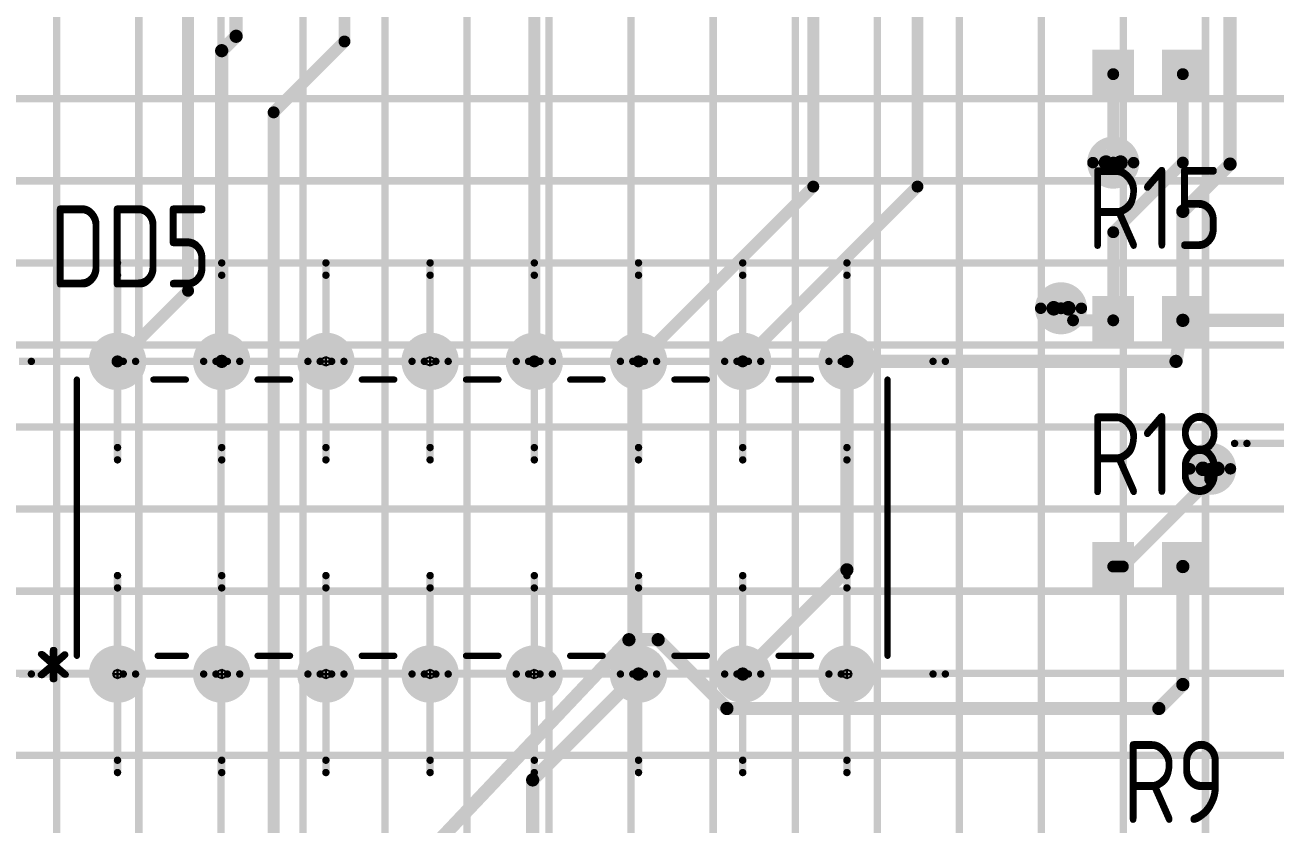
# Model space of a CAD drawing. Header units: millimetres. Extents: x 57 to 898, y 51 to 645.
# Drawn here: x 321.79 to 352.26, y 411.72 to 431.22 of the extents above; entities that cross this region are included whole.
import ezdxf

# ---------------------------------------------------------------- set-up
doc = ezdxf.new("R2010")
doc.units = ezdxf.units.MM
for name, color, linetype in [('Mechanical11', 56, 'Continuous'), ('Mechanical12', 56, 'Continuous'), ('Mechanical7', 56, 'Continuous'), ('Mechanical9', 56, 'Continuous')]:
    doc.layers.add(name, color=color, linetype=linetype)
doc.styles.add('GOST type A', font='gost.TTF', dxfattribs={"oblique": 15, "height": 0.2})

msp = doc.modelspace()

# ---------------------------------------------------------------- hatches: boundary and pattern name
at = {"layer": 'Mechanical12'}
for points in [[(347.811, 429.426), (348.822, 429.426), (348.822, 430.62), (347.811, 430.62)], [(347.811, 429.426), (348.822, 429.426), (348.822, 430.62), (347.811, 430.62)], [(349.508, 429.426), (350.518, 429.426), (350.518, 430.62), (349.508, 430.62)], [(349.508, 429.426), (350.518, 429.426), (350.518, 430.62), (349.508, 430.62)], [(347.811, 423.426), (348.822, 423.426), (348.822, 424.62), (347.811, 424.62)], [(347.811, 423.426), (348.822, 423.426), (348.822, 424.62), (347.811, 424.62)], [(349.508, 423.426), (350.518, 423.426), (350.518, 424.62), (349.508, 424.62)], [(349.508, 423.426), (350.518, 423.426), (350.518, 424.62), (349.508, 424.62)], [(347.811, 417.426), (348.822, 417.426), (348.822, 418.62), (347.811, 418.62)], [(347.811, 417.426), (348.822, 417.426), (348.822, 418.62), (347.811, 418.62)], [(349.508, 417.426), (350.518, 417.426), (350.518, 418.62), (349.508, 418.62)], [(349.508, 417.426), (350.518, 417.426), (350.518, 418.62), (349.508, 418.62)]]:
    msp.add_hatch(color=7, dxfattribs=at).paths.add_polyline_path(points)

# ---------------------------------------------------------------- linework, layer by layer
at = {"layer": 'Mechanical11', "color": 7}
for p, q in [((323.968, 422.947), (323.937, 423.023)), ((323.937, 423.023), (324.045, 423.023)), ((324.045, 422.915), (323.968, 422.947)), ((324.045, 423.023), (324.153, 423.023)), ((324.045, 422.915), (324.045, 423.023)), ((324.045, 423.023), (324.045, 422.915)), ((324.121, 422.947), (324.045, 422.915)), ((324.153, 423.023), (324.121, 422.947)), ((326.508, 422.947), (326.477, 423.023)), ((326.477, 423.023), (326.585, 423.023)), ((326.585, 422.915), (326.508, 422.947)), ((326.585, 423.023), (326.693, 423.023)), ((326.585, 422.915), (326.585, 423.023)), ((326.585, 423.023), (326.585, 422.915)), ((326.661, 422.947), (326.585, 422.915)), ((326.693, 423.023), (326.661, 422.947)), ((329.048, 422.947), (329.017, 423.023)), ((329.017, 423.023), (329.125, 423.023)), ((329.125, 422.915), (329.048, 422.947)), ((329.125, 423.023), (329.233, 423.023)), ((329.125, 422.915), (329.125, 423.023)), ((329.125, 423.023), (329.125, 422.915)), ((329.201, 422.947), (329.125, 422.915)), ((329.233, 423.023), (329.201, 422.947)), ((331.588, 422.947), (331.557, 423.023)), ((331.557, 423.023), (331.665, 423.023)), ((331.665, 422.915), (331.588, 422.947)), ((331.665, 423.023), (331.773, 423.023)), ((331.665, 422.915), (331.665, 423.023)), ((331.665, 423.023), (331.665, 422.915)), ((331.741, 422.947), (331.665, 422.915)), ((331.773, 423.023), (331.741, 422.947)), ((334.128, 422.947), (334.097, 423.023)), ((334.097, 423.023), (334.205, 423.023)), ((334.205, 422.915), (334.128, 422.947)), ((334.205, 423.023), (334.313, 423.023)), ((334.205, 422.915), (334.205, 423.023)), ((334.205, 423.023), (334.205, 422.915)), ((334.281, 422.947), (334.205, 422.915)), ((334.313, 423.023), (334.281, 422.947)), ((336.668, 422.947), (336.637, 423.023)), ((336.637, 423.023), (336.745, 423.023)), ((336.745, 422.915), (336.668, 422.947)), ((336.745, 423.023), (336.853, 423.023)), ((336.745, 422.915), (336.745, 423.023)), ((336.745, 423.023), (336.745, 422.915)), ((336.821, 422.947), (336.745, 422.915)), ((336.853, 423.023), (336.821, 422.947)), ((339.208, 422.947), (339.177, 423.023)), ((339.177, 423.023), (339.285, 423.023)), ((339.285, 422.915), (339.208, 422.947)), ((339.285, 423.023), (339.393, 423.023)), ((339.285, 422.915), (339.285, 423.023)), ((339.285, 423.023), (339.285, 422.915)), ((339.361, 422.947), (339.285, 422.915)), ((339.393, 423.023), (339.361, 422.947)), ((341.748, 422.947), (341.717, 423.023)), ((341.717, 423.023), (341.825, 423.023)), ((341.825, 422.915), (341.748, 422.947)), ((341.825, 423.023), (341.933, 423.023)), ((341.825, 422.915), (341.825, 423.023)), ((341.825, 423.023), (341.825, 422.915)), ((341.901, 422.947), (341.825, 422.915)), ((341.933, 423.023), (341.901, 422.947)), ((323.968, 415.327), (323.937, 415.403)), ((323.937, 415.403), (324.045, 415.403)), ((324.045, 415.295), (323.968, 415.327)), ((324.045, 415.403), (324.153, 415.403)), ((324.045, 415.295), (324.045, 415.403)), ((324.045, 415.403), (324.045, 415.295)), ((324.121, 415.327), (324.045, 415.295)), ((324.153, 415.403), (324.121, 415.327)), ((326.508, 415.327), (326.477, 415.403)), ((326.477, 415.403), (326.585, 415.403)), ((326.585, 415.295), (326.508, 415.327)), ((326.585, 415.403), (326.693, 415.403)), ((326.585, 415.295), (326.585, 415.403)), ((326.585, 415.403), (326.585, 415.295)), ((326.661, 415.327), (326.585, 415.295)), ((326.693, 415.403), (326.661, 415.327)), ((329.048, 415.327), (329.017, 415.403)), ((329.017, 415.403), (329.125, 415.403)), ((329.125, 415.295), (329.048, 415.327)), ((329.125, 415.403), (329.233, 415.403)), ((329.125, 415.295), (329.125, 415.403)), ((329.125, 415.403), (329.125, 415.295)), ((329.201, 415.327), (329.125, 415.295)), ((329.233, 415.403), (329.201, 415.327)), ((331.588, 415.327), (331.557, 415.403)), ((331.557, 415.403), (331.665, 415.403)), ((331.665, 415.295), (331.588, 415.327)), ((331.665, 415.403), (331.773, 415.403)), ((331.665, 415.295), (331.665, 415.403)), ((331.665, 415.403), (331.665, 415.295)), ((331.741, 415.327), (331.665, 415.295)), ((331.773, 415.403), (331.741, 415.327)), ((334.128, 415.327), (334.097, 415.403)), ((334.097, 415.403), (334.205, 415.403)), ((334.205, 415.295), (334.128, 415.327)), ((334.205, 415.403), (334.313, 415.403)), ((334.205, 415.295), (334.205, 415.403)), ((334.205, 415.403), (334.205, 415.295)), ((334.281, 415.327), (334.205, 415.295)), ((334.313, 415.403), (334.281, 415.327)), ((336.668, 415.327), (336.637, 415.403)), ((336.637, 415.403), (336.745, 415.403)), ((336.745, 415.295), (336.668, 415.327)), ((336.745, 415.403), (336.853, 415.403)), ((336.745, 415.295), (336.745, 415.403)), ((336.745, 415.403), (336.745, 415.295)), ((336.821, 415.327), (336.745, 415.295)), ((336.853, 415.403), (336.821, 415.327)), ((339.208, 415.327), (339.177, 415.403)), ((339.177, 415.403), (339.285, 415.403)), ((339.285, 415.295), (339.208, 415.327)), ((339.285, 415.403), (339.393, 415.403)), ((339.285, 415.295), (339.285, 415.403)), ((339.285, 415.403), (339.285, 415.295)), ((339.361, 415.327), (339.285, 415.295)), ((339.393, 415.403), (339.361, 415.327)), ((341.748, 415.327), (341.717, 415.403)), ((341.717, 415.403), (341.825, 415.403)), ((341.825, 415.295), (341.748, 415.327)), ((341.825, 415.403), (341.933, 415.403)), ((341.825, 415.295), (341.825, 415.403)), ((341.825, 415.403), (341.825, 415.295)), ((341.901, 415.327), (341.825, 415.295)), ((341.933, 415.403), (341.901, 415.327))]:
    msp.add_line(p, q, dxfattribs=at)
for points, const_width in [([(348.494, 427.867, 1), (348.139, 427.867, 1)], 0.356), ([(348.05, 427.867, 1), (348.228, 427.867, 1)], 0.178), ([(348.406, 427.867, 1), (348.583, 427.867, 1)], 0.178), ([(347.222, 424.317, 1), (346.866, 424.317, 1)], 0.356), ([(346.777, 424.317, 1), (346.955, 424.317, 1)], 0.178), ([(347.133, 424.317, 1), (347.311, 424.317, 1)], 0.178), ([(350.857, 420.405, 1), (350.501, 420.405, 1)], 0.356), ([(350.412, 420.405, 1), (350.59, 420.405, 1)], 0.178), ([(350.768, 420.405, 1), (350.946, 420.405, 1)], 0.178)]:
    msp.add_lwpolyline(points, format="xyb", close=True, dxfattribs=dict(at, const_width=const_width))
at = {"layer": 'Mechanical12', "color": 7}
for p, q in [((323.937, 423.023), (323.968, 423.1)), ((324.045, 423.023), (323.937, 423.023)), ((323.968, 423.1), (324.045, 423.132)), ((324.045, 423.132), (324.045, 423.023)), ((324.045, 423.023), (324.045, 423.132)), ((324.045, 423.132), (324.121, 423.1)), ((324.153, 423.023), (324.045, 423.023)), ((324.121, 423.1), (324.153, 423.023)), ((326.477, 423.023), (326.508, 423.1)), ((326.585, 423.023), (326.477, 423.023)), ((326.508, 423.1), (326.585, 423.132)), ((326.585, 423.132), (326.585, 423.023)), ((326.585, 423.023), (326.585, 423.132)), ((326.585, 423.132), (326.661, 423.1)), ((326.693, 423.023), (326.585, 423.023)), ((326.661, 423.1), (326.693, 423.023)), ((329.017, 423.023), (329.048, 423.1)), ((329.125, 423.023), (329.017, 423.023)), ((329.048, 423.1), (329.125, 423.132)), ((329.125, 423.132), (329.125, 423.023)), ((329.125, 423.023), (329.125, 423.132)), ((329.125, 423.132), (329.201, 423.1)), ((329.233, 423.023), (329.125, 423.023)), ((329.201, 423.1), (329.233, 423.023)), ((331.557, 423.023), (331.588, 423.1)), ((331.665, 423.023), (331.557, 423.023)), ((331.588, 423.1), (331.665, 423.132)), ((331.665, 423.132), (331.665, 423.023)), ((331.665, 423.023), (331.665, 423.132)), ((331.665, 423.132), (331.741, 423.1)), ((331.773, 423.023), (331.665, 423.023)), ((331.741, 423.1), (331.773, 423.023)), ((334.097, 423.023), (334.128, 423.1)), ((334.205, 423.023), (334.097, 423.023)), ((334.128, 423.1), (334.205, 423.132)), ((334.205, 423.132), (334.205, 423.023)), ((334.205, 423.023), (334.205, 423.132)), ((334.205, 423.132), (334.281, 423.1)), ((334.313, 423.023), (334.205, 423.023)), ((334.281, 423.1), (334.313, 423.023)), ((336.637, 423.023), (336.668, 423.1)), ((336.745, 423.023), (336.637, 423.023)), ((336.668, 423.1), (336.745, 423.132)), ((336.745, 423.132), (336.745, 423.023)), ((336.745, 423.023), (336.745, 423.132)), ((336.745, 423.132), (336.821, 423.1)), ((336.853, 423.023), (336.745, 423.023)), ((336.821, 423.1), (336.853, 423.023)), ((339.177, 423.023), (339.208, 423.1)), ((339.285, 423.023), (339.177, 423.023)), ((339.208, 423.1), (339.285, 423.132)), ((339.285, 423.132), (339.285, 423.023)), ((339.285, 423.023), (339.285, 423.132)), ((339.285, 423.132), (339.361, 423.1)), ((339.393, 423.023), (339.285, 423.023)), ((339.361, 423.1), (339.393, 423.023)), ((341.717, 423.023), (341.748, 423.1)), ((341.825, 423.023), (341.717, 423.023)), ((341.748, 423.1), (341.825, 423.132)), ((341.825, 423.132), (341.825, 423.023)), ((341.825, 423.023), (341.825, 423.132)), ((341.825, 423.132), (341.901, 423.1)), ((341.933, 423.023), (341.825, 423.023)), ((341.901, 423.1), (341.933, 423.023)), ((323.937, 415.403), (323.968, 415.48)), ((324.045, 415.403), (323.937, 415.403)), ((323.968, 415.48), (324.045, 415.512)), ((324.045, 415.512), (324.045, 415.403)), ((324.045, 415.403), (324.045, 415.512)), ((324.045, 415.512), (324.121, 415.48)), ((324.153, 415.403), (324.045, 415.403)), ((324.121, 415.48), (324.153, 415.403)), ((326.477, 415.403), (326.508, 415.48)), ((326.585, 415.403), (326.477, 415.403)), ((326.508, 415.48), (326.585, 415.512)), ((326.585, 415.512), (326.585, 415.403)), ((326.585, 415.403), (326.585, 415.512)), ((326.585, 415.512), (326.661, 415.48)), ((326.693, 415.403), (326.585, 415.403)), ((326.661, 415.48), (326.693, 415.403)), ((329.017, 415.403), (329.048, 415.48)), ((329.125, 415.403), (329.017, 415.403)), ((329.048, 415.48), (329.125, 415.512)), ((329.125, 415.512), (329.125, 415.403)), ((329.125, 415.403), (329.125, 415.512)), ((329.125, 415.512), (329.201, 415.48)), ((329.233, 415.403), (329.125, 415.403)), ((329.201, 415.48), (329.233, 415.403)), ((331.557, 415.403), (331.588, 415.48)), ((331.665, 415.403), (331.557, 415.403)), ((331.588, 415.48), (331.665, 415.512)), ((331.665, 415.512), (331.665, 415.403)), ((331.665, 415.403), (331.665, 415.512)), ((331.665, 415.512), (331.741, 415.48)), ((331.773, 415.403), (331.665, 415.403)), ((331.741, 415.48), (331.773, 415.403)), ((334.097, 415.403), (334.128, 415.48)), ((334.205, 415.403), (334.097, 415.403)), ((334.128, 415.48), (334.205, 415.512)), ((334.205, 415.512), (334.205, 415.403)), ((334.205, 415.403), (334.205, 415.512)), ((334.205, 415.512), (334.281, 415.48)), ((334.313, 415.403), (334.205, 415.403)), ((334.281, 415.48), (334.313, 415.403)), ((336.637, 415.403), (336.668, 415.48)), ((336.745, 415.403), (336.637, 415.403)), ((336.668, 415.48), (336.745, 415.512)), ((336.745, 415.512), (336.745, 415.403)), ((336.745, 415.403), (336.745, 415.512)), ((336.745, 415.512), (336.821, 415.48)), ((336.853, 415.403), (336.745, 415.403)), ((336.821, 415.48), (336.853, 415.403)), ((339.177, 415.403), (339.208, 415.48)), ((339.285, 415.403), (339.177, 415.403)), ((339.208, 415.48), (339.285, 415.512)), ((339.285, 415.512), (339.285, 415.403)), ((339.285, 415.403), (339.285, 415.512)), ((339.285, 415.512), (339.361, 415.48)), ((339.393, 415.403), (339.285, 415.403)), ((339.361, 415.48), (339.393, 415.403)), ((341.717, 415.403), (341.748, 415.48)), ((341.825, 415.403), (341.717, 415.403)), ((341.748, 415.48), (341.825, 415.512)), ((341.825, 415.512), (341.825, 415.403)), ((341.825, 415.403), (341.825, 415.512)), ((341.825, 415.512), (341.901, 415.48)), ((341.933, 415.403), (341.825, 415.403)), ((341.901, 415.48), (341.933, 415.403))]:
    msp.add_line(p, q, dxfattribs=at)
for points, const_width in [([(326.936, 430.946), (326.936, 468.834)], 0.323), ([(329.578, 430.819), (329.578, 445.119)], 0.29), ([(325.765, 424.743), (325.765, 438.563)], 0.29), ([(341.005, 427.283), (341.005, 438.563)], 0.29), ([(343.545, 427.283), (343.545, 438.563)], 0.29), ([(351.165, 427.831), (351.165, 438.563)], 0.323), ([(334.205, 423.023), (334.205, 434.303)], 0.29), ([(326.585, 430.595), (326.936, 430.946)], 0.323), ([(327.85, 429.092), (329.578, 430.819)], 0.29), ([(326.585, 423.023), (326.585, 430.595)], 0.323), ([(348.317, 427.867), (348.317, 430.023)], 0.29), ([(350.013, 427.867), (350.013, 430.023)], 0.29), ([(327.85, 400.746), (327.85, 429.092)], 0.29), ([(348.317, 426.171), (350.013, 427.867)], 0.29), ([(350.013, 426.679), (351.165, 427.831)], 0.323), ([(336.745, 423.023), (341.005, 427.283)], 0.29), ([(339.285, 423.023), (343.545, 427.283)], 0.29), ([(350.013, 424.023), (350.013, 426.679)], 0.323), ([(348.317, 424.023), (348.317, 426.171)], 0.29), ([(324.045, 423.023), (325.765, 424.743)], 0.29), ([(347.044, 424.317), (347.337, 424.023)], 0.29), ([(347.337, 424.023), (348.317, 424.023)], 0.29), ([(349.847, 423.023), (350.013, 424.023)], 0.323), ([(350.013, 424.023), (355.705, 424.023)], 0.323), ([(341.825, 423.023), (349.847, 423.023)], 0.323), ([(341.825, 417.943), (341.825, 423.023)], 0.323), ([(323.054, 415.848), (323.054, 422.579)], 0.152), ([(324.919, 422.579), (325.711, 422.579)], 0.152), ([(327.459, 422.579), (328.251, 422.579)], 0.152), ([(329.999, 422.579), (330.791, 422.579)], 0.152), ([(332.539, 422.579), (333.331, 422.579)], 0.152), ([(335.079, 422.579), (335.871, 422.579)], 0.152), ([(337.619, 422.579), (338.411, 422.579)], 0.152), ([(340.159, 422.579), (340.951, 422.579)], 0.152), ([(342.815, 415.848), (342.815, 422.579)], 0.152), ([(350.679, 420.151), (350.679, 420.405)], 0.29), ([(348.551, 418.023), (350.679, 420.151)], 0.29), ([(339.285, 415.403), (341.825, 417.943)], 0.323), ([(348.317, 418.023), (348.551, 418.023)], 0.29), ([(350.013, 415.147), (350.013, 418.023)], 0.323), ([(330.174, 409.541), (336.512, 416.24)], 0.323), ([(336.512, 416.24), (337.223, 416.24)], 0.323), ([(337.223, 416.24), (338.899, 414.563)], 0.323), ([(325.025, 415.848), (325.711, 415.848)], 0.152), ([(327.459, 415.848), (328.251, 415.848)], 0.152), ([(329.999, 415.848), (330.791, 415.848)], 0.152), ([(332.539, 415.848), (333.331, 415.848)], 0.152), ([(335.079, 415.848), (335.871, 415.848)], 0.152), ([(337.619, 415.848), (338.411, 415.848)], 0.152), ([(340.159, 415.848), (340.951, 415.848)], 0.152), ([(334.165, 412.823), (336.745, 415.403)], 0.323), ([(349.429, 414.563), (350.013, 415.147)], 0.323), ([(338.899, 414.563), (349.429, 414.563)], 0.323), ([(334.165, 398.756), (334.165, 412.823)], 0.323)]:
    msp.add_lwpolyline(points, dxfattribs=dict(at, const_width=const_width))
for points, const_width in [([(326.855, 430.946, 1), (327.017, 430.946, 1)], 0.161), ([(326.855, 430.946, 1), (327.017, 430.946, 1)], 0.161), ([(329.505, 430.819, 1), (329.65, 430.819, 1)], 0.145), ([(329.505, 430.819, 1), (329.65, 430.819, 1)], 0.145), ([(326.504, 430.595, 1), (326.665, 430.595, 1)], 0.161), ([(326.504, 430.595, 1), (326.665, 430.595, 1)], 0.161), ([(348.244, 430.023, 1), (348.389, 430.023, 1)], 0.145), ([(349.94, 430.023, 1), (350.085, 430.023, 1)], 0.145), ([(327.778, 429.092, 1), (327.923, 429.092, 1)], 0.145), ([(327.778, 429.092, 1), (327.923, 429.092, 1)], 0.145), ([(348.812, 427.867, 1), (347.821, 427.867, 1)], 0.279), ([(347.751, 427.867, 1), (347.891, 427.867, 1)], 0.14), ([(348.244, 427.867, 1), (348.389, 427.867, 1)], 0.145), ([(348.742, 427.867, 1), (348.882, 427.867, 1)], 0.14), ([(349.94, 427.867, 1), (350.085, 427.867, 1)], 0.145), ([(349.94, 427.867, 1), (350.085, 427.867, 1)], 0.145), ([(351.084, 427.831, 1), (351.245, 427.831, 1)], 0.161), ([(351.084, 427.831, 1), (351.245, 427.831, 1)], 0.161), ([(340.932, 427.283, 1), (341.077, 427.283, 1)], 0.145), ([(340.932, 427.283, 1), (341.077, 427.283, 1)], 0.145), ([(343.472, 427.283, 1), (343.617, 427.283, 1)], 0.145), ([(343.472, 427.283, 1), (343.617, 427.283, 1)], 0.145), ([(349.932, 426.679, 1), (350.094, 426.679, 1)], 0.161), ([(349.932, 426.679, 1), (350.094, 426.679, 1)], 0.161), ([(348.244, 426.171, 1), (348.389, 426.171, 1)], 0.145), ([(348.244, 426.171, 1), (348.389, 426.171, 1)], 0.145), ([(325.692, 424.743, 1), (325.837, 424.743, 1)], 0.145), ([(325.692, 424.743, 1), (325.837, 424.743, 1)], 0.145), ([(347.539, 424.317, 1), (346.549, 424.317, 1)], 0.279), ([(346.479, 424.317, 1), (346.619, 424.317, 1)], 0.14), ([(346.971, 424.317, 1), (347.116, 424.317, 1)], 0.145), ([(347.469, 424.317, 1), (347.609, 424.317, 1)], 0.14), ([(347.265, 424.023, 1), (347.41, 424.023, 1)], 0.145), ([(347.265, 424.023, 1), (347.41, 424.023, 1)], 0.145), ([(348.244, 424.023, 1), (348.389, 424.023, 1)], 0.145), ([(348.244, 424.023, 1), (348.389, 424.023, 1)], 0.145), ([(349.932, 424.023, 1), (350.094, 424.023, 1)], 0.161), ([(349.932, 424.023, 1), (350.094, 424.023, 1)], 0.161), ([(349.932, 424.023, 1), (350.094, 424.023, 1)], 0.161), ([(324.445, 423.023, 1), (323.645, 423.023, 1)], 0.6), ([(324.445, 423.023, 1), (323.645, 423.023, 1)], 0.6), ([(326.985, 423.023, 1), (326.185, 423.023, 1)], 0.6), ([(326.985, 423.023, 1), (326.185, 423.023, 1)], 0.6), ([(329.525, 423.023, 1), (328.725, 423.023, 1)], 0.6), ([(329.525, 423.023, 1), (328.725, 423.023, 1)], 0.6), ([(332.065, 423.023, 1), (331.265, 423.023, 1)], 0.6), ([(332.065, 423.023, 1), (331.265, 423.023, 1)], 0.6), ([(334.605, 423.023, 1), (333.805, 423.023, 1)], 0.6), ([(334.605, 423.023, 1), (333.805, 423.023, 1)], 0.6), ([(337.145, 423.023, 1), (336.345, 423.023, 1)], 0.6), ([(337.145, 423.023, 1), (336.345, 423.023, 1)], 0.6), ([(339.685, 423.023, 1), (338.885, 423.023, 1)], 0.6), ([(339.685, 423.023, 1), (338.885, 423.023, 1)], 0.6), ([(342.225, 423.023, 1), (341.425, 423.023, 1)], 0.6), ([(342.225, 423.023, 1), (341.425, 423.023, 1)], 0.6), ([(323.495, 423.023, 1), (323.795, 423.023, 1)], 0.3), ([(323.495, 423.023, 1), (323.795, 423.023, 1)], 0.3), ([(324.295, 423.023, 1), (324.595, 423.023, 1)], 0.3), ([(324.295, 423.023, 1), (324.595, 423.023, 1)], 0.3), ([(326.035, 423.023, 1), (326.335, 423.023, 1)], 0.3), ([(326.035, 423.023, 1), (326.335, 423.023, 1)], 0.3), ([(326.835, 423.023, 1), (327.135, 423.023, 1)], 0.3), ([(326.835, 423.023, 1), (327.135, 423.023, 1)], 0.3), ([(328.575, 423.023, 1), (328.875, 423.023, 1)], 0.3), ([(328.575, 423.023, 1), (328.875, 423.023, 1)], 0.3), ([(329.375, 423.023, 1), (329.675, 423.023, 1)], 0.3), ([(329.375, 423.023, 1), (329.675, 423.023, 1)], 0.3), ([(331.115, 423.023, 1), (331.415, 423.023, 1)], 0.3), ([(331.115, 423.023, 1), (331.415, 423.023, 1)], 0.3), ([(331.915, 423.023, 1), (332.215, 423.023, 1)], 0.3), ([(331.915, 423.023, 1), (332.215, 423.023, 1)], 0.3), ([(333.655, 423.023, 1), (333.955, 423.023, 1)], 0.3), ([(333.655, 423.023, 1), (333.955, 423.023, 1)], 0.3), ([(334.455, 423.023, 1), (334.755, 423.023, 1)], 0.3), ([(334.455, 423.023, 1), (334.755, 423.023, 1)], 0.3), ([(336.195, 423.023, 1), (336.495, 423.023, 1)], 0.3), ([(336.195, 423.023, 1), (336.495, 423.023, 1)], 0.3), ([(336.995, 423.023, 1), (337.295, 423.023, 1)], 0.3), ([(336.995, 423.023, 1), (337.295, 423.023, 1)], 0.3), ([(338.735, 423.023, 1), (339.035, 423.023, 1)], 0.3), ([(338.735, 423.023, 1), (339.035, 423.023, 1)], 0.3), ([(339.535, 423.023, 1), (339.835, 423.023, 1)], 0.3), ([(339.535, 423.023, 1), (339.835, 423.023, 1)], 0.3), ([(341.275, 423.023, 1), (341.575, 423.023, 1)], 0.3), ([(341.275, 423.023, 1), (341.575, 423.023, 1)], 0.3), ([(342.075, 423.023, 1), (342.375, 423.023, 1)], 0.3), ([(342.075, 423.023, 1), (342.375, 423.023, 1)], 0.3), ([(323.972, 423.023, 1), (324.117, 423.023, 1)], 0.145), ([(326.504, 423.023, 1), (326.665, 423.023, 1)], 0.161), ([(334.132, 423.023, 1), (334.277, 423.023, 1)], 0.145), ([(336.672, 423.023, 1), (336.817, 423.023, 1)], 0.145), ([(339.212, 423.023, 1), (339.357, 423.023, 1)], 0.145), ([(341.744, 423.023, 1), (341.905, 423.023, 1)], 0.161), ([(341.744, 423.023, 1), (341.905, 423.023, 1)], 0.161), ([(349.766, 423.023, 1), (349.927, 423.023, 1)], 0.161), ([(349.766, 423.023, 1), (349.927, 423.023, 1)], 0.161), ([(323.016, 422.579, 1), (323.092, 422.579, 1)], 0.0762), ([(324.881, 422.579, 1), (324.957, 422.579, 1)], 0.0762), ([(325.673, 422.579, 1), (325.749, 422.579, 1)], 0.0762), ([(327.421, 422.579, 1), (327.497, 422.579, 1)], 0.0762), ([(328.213, 422.579, 1), (328.289, 422.579, 1)], 0.0762), ([(329.961, 422.579, 1), (330.037, 422.579, 1)], 0.0762), ([(330.753, 422.579, 1), (330.829, 422.579, 1)], 0.0762), ([(332.501, 422.579, 1), (332.577, 422.579, 1)], 0.0762), ([(333.293, 422.579, 1), (333.369, 422.579, 1)], 0.0762), ([(335.041, 422.579, 1), (335.117, 422.579, 1)], 0.0762), ([(335.833, 422.579, 1), (335.909, 422.579, 1)], 0.0762), ([(337.581, 422.579, 1), (337.657, 422.579, 1)], 0.0762), ([(338.373, 422.579, 1), (338.449, 422.579, 1)], 0.0762), ([(340.121, 422.579, 1), (340.197, 422.579, 1)], 0.0762), ([(340.913, 422.579, 1), (340.989, 422.579, 1)], 0.0762), ([(342.777, 422.579, 1), (342.853, 422.579, 1)], 0.0762), ([(351.174, 420.405, 1), (350.184, 420.405, 1)], 0.279), ([(350.114, 420.405, 1), (350.254, 420.405, 1)], 0.14), ([(350.607, 420.405, 1), (350.752, 420.405, 1)], 0.145), ([(351.105, 420.405, 1), (351.244, 420.405, 1)], 0.14), ([(350.607, 420.151, 1), (350.752, 420.151, 1)], 0.145), ([(350.607, 420.151, 1), (350.752, 420.151, 1)], 0.145), ([(341.744, 417.943, 1), (341.905, 417.943, 1)], 0.161), ([(341.744, 417.943, 1), (341.905, 417.943, 1)], 0.161), ([(348.244, 418.023, 1), (348.389, 418.023, 1)], 0.145), ([(348.479, 418.023, 1), (348.624, 418.023, 1)], 0.145), ([(348.479, 418.023, 1), (348.624, 418.023, 1)], 0.145), ([(349.932, 418.023, 1), (350.094, 418.023, 1)], 0.161), ([(336.431, 416.24, 1), (336.592, 416.24, 1)], 0.161), ([(336.431, 416.24, 1), (336.592, 416.24, 1)], 0.161), ([(337.142, 416.24, 1), (337.304, 416.24, 1)], 0.161), ([(337.142, 416.24, 1), (337.304, 416.24, 1)], 0.161), ([(323.016, 415.848, 1), (323.092, 415.848, 1)], 0.0762), ([(324.445, 415.403, 1), (323.645, 415.403, 1)], 0.6), ([(324.445, 415.403, 1), (323.645, 415.403, 1)], 0.6), ([(324.987, 415.848, 1), (325.063, 415.848, 1)], 0.0762), ([(325.673, 415.848, 1), (325.749, 415.848, 1)], 0.0762), ([(326.985, 415.403, 1), (326.185, 415.403, 1)], 0.6), ([(326.985, 415.403, 1), (326.185, 415.403, 1)], 0.6), ([(327.421, 415.848, 1), (327.497, 415.848, 1)], 0.0762), ([(328.213, 415.848, 1), (328.289, 415.848, 1)], 0.0762), ([(329.525, 415.403, 1), (328.725, 415.403, 1)], 0.6), ([(329.525, 415.403, 1), (328.725, 415.403, 1)], 0.6), ([(329.961, 415.848, 1), (330.037, 415.848, 1)], 0.0762), ([(330.753, 415.848, 1), (330.829, 415.848, 1)], 0.0762), ([(332.065, 415.403, 1), (331.265, 415.403, 1)], 0.6), ([(332.065, 415.403, 1), (331.265, 415.403, 1)], 0.6), ([(332.501, 415.848, 1), (332.577, 415.848, 1)], 0.0762), ([(333.293, 415.848, 1), (333.369, 415.848, 1)], 0.0762), ([(334.605, 415.403, 1), (333.805, 415.403, 1)], 0.6), ([(334.605, 415.403, 1), (333.805, 415.403, 1)], 0.6), ([(335.041, 415.848, 1), (335.117, 415.848, 1)], 0.0762), ([(335.833, 415.848, 1), (335.909, 415.848, 1)], 0.0762), ([(337.145, 415.403, 1), (336.345, 415.403, 1)], 0.6), ([(337.145, 415.403, 1), (336.345, 415.403, 1)], 0.6), ([(337.581, 415.848, 1), (337.657, 415.848, 1)], 0.0762), ([(338.373, 415.848, 1), (338.449, 415.848, 1)], 0.0762), ([(339.685, 415.403, 1), (338.885, 415.403, 1)], 0.6), ([(339.685, 415.403, 1), (338.885, 415.403, 1)], 0.6), ([(340.121, 415.848, 1), (340.197, 415.848, 1)], 0.0762), ([(340.913, 415.848, 1), (340.989, 415.848, 1)], 0.0762), ([(342.225, 415.403, 1), (341.425, 415.403, 1)], 0.6), ([(342.225, 415.403, 1), (341.425, 415.403, 1)], 0.6), ([(342.777, 415.848, 1), (342.853, 415.848, 1)], 0.0762), ([(323.495, 415.403, 1), (323.795, 415.403, 1)], 0.3), ([(323.495, 415.403, 1), (323.795, 415.403, 1)], 0.3), ([(324.295, 415.403, 1), (324.595, 415.403, 1)], 0.3), ([(324.295, 415.403, 1), (324.595, 415.403, 1)], 0.3), ([(326.035, 415.403, 1), (326.335, 415.403, 1)], 0.3), ([(326.035, 415.403, 1), (326.335, 415.403, 1)], 0.3), ([(326.835, 415.403, 1), (327.135, 415.403, 1)], 0.3), ([(326.835, 415.403, 1), (327.135, 415.403, 1)], 0.3), ([(328.575, 415.403, 1), (328.875, 415.403, 1)], 0.3), ([(328.575, 415.403, 1), (328.875, 415.403, 1)], 0.3), ([(329.375, 415.403, 1), (329.675, 415.403, 1)], 0.3), ([(329.375, 415.403, 1), (329.675, 415.403, 1)], 0.3), ([(331.115, 415.403, 1), (331.415, 415.403, 1)], 0.3), ([(331.115, 415.403, 1), (331.415, 415.403, 1)], 0.3), ([(331.915, 415.403, 1), (332.215, 415.403, 1)], 0.3), ([(331.915, 415.403, 1), (332.215, 415.403, 1)], 0.3), ([(333.655, 415.403, 1), (333.955, 415.403, 1)], 0.3), ([(333.655, 415.403, 1), (333.955, 415.403, 1)], 0.3), ([(334.455, 415.403, 1), (334.755, 415.403, 1)], 0.3), ([(334.455, 415.403, 1), (334.755, 415.403, 1)], 0.3), ([(336.195, 415.403, 1), (336.495, 415.403, 1)], 0.3), ([(336.195, 415.403, 1), (336.495, 415.403, 1)], 0.3), ([(336.995, 415.403, 1), (337.295, 415.403, 1)], 0.3), ([(336.995, 415.403, 1), (337.295, 415.403, 1)], 0.3), ([(338.735, 415.403, 1), (339.035, 415.403, 1)], 0.3), ([(338.735, 415.403, 1), (339.035, 415.403, 1)], 0.3), ([(339.535, 415.403, 1), (339.835, 415.403, 1)], 0.3), ([(339.535, 415.403, 1), (339.835, 415.403, 1)], 0.3), ([(341.275, 415.403, 1), (341.575, 415.403, 1)], 0.3), ([(341.275, 415.403, 1), (341.575, 415.403, 1)], 0.3), ([(342.075, 415.403, 1), (342.375, 415.403, 1)], 0.3), ([(342.075, 415.403, 1), (342.375, 415.403, 1)], 0.3), ([(336.664, 415.403, 1), (336.825, 415.403, 1)], 0.161), ([(339.204, 415.403, 1), (339.365, 415.403, 1)], 0.161), ([(349.932, 415.147, 1), (350.094, 415.147, 1)], 0.161), ([(349.932, 415.147, 1), (350.094, 415.147, 1)], 0.161), ([(338.819, 414.563, 1), (338.98, 414.563, 1)], 0.161), ([(338.819, 414.563, 1), (338.98, 414.563, 1)], 0.161), ([(349.348, 414.563, 1), (349.509, 414.563, 1)], 0.161), ([(349.348, 414.563, 1), (349.509, 414.563, 1)], 0.161), ([(334.084, 412.823, 1), (334.245, 412.823, 1)], 0.161), ([(334.084, 412.823, 1), (334.245, 412.823, 1)], 0.161)]:
    msp.add_lwpolyline(points, format="xyb", close=True, dxfattribs=dict(at, const_width=const_width))
at = {"layer": 'Mechanical7', "color": 7, "const_width": 0.18}
for points in [[(324.045, 420.623), (324.045, 425.423)], [(326.585, 420.623), (326.585, 425.423)], [(329.125, 420.623), (329.125, 425.423)], [(331.665, 420.623), (331.665, 425.423)], [(334.205, 420.623), (334.205, 425.423)], [(336.745, 420.623), (336.745, 425.423)], [(339.285, 420.623), (339.285, 425.423)], [(341.825, 420.623), (341.825, 425.423)], [(324.045, 420.923), (324.045, 425.123)], [(326.585, 420.923), (326.585, 425.123)], [(329.125, 420.923), (329.125, 425.123)], [(331.665, 420.923), (331.665, 425.123)], [(334.205, 420.923), (334.205, 425.123)], [(336.745, 420.923), (336.745, 425.123)], [(339.285, 420.923), (339.285, 425.123)], [(341.825, 420.923), (341.825, 425.123)], [(321.645, 423.023), (326.445, 423.023)], [(321.945, 423.023), (326.145, 423.023)], [(324.185, 423.023), (328.985, 423.023)], [(324.485, 423.023), (328.685, 423.023)], [(326.725, 423.023), (331.525, 423.023)], [(327.025, 423.023), (331.225, 423.023)], [(329.265, 423.023), (334.065, 423.023)], [(329.565, 423.023), (333.765, 423.023)], [(331.805, 423.023), (336.605, 423.023)], [(332.105, 423.023), (336.305, 423.023)], [(334.345, 423.023), (339.145, 423.023)], [(334.645, 423.023), (338.845, 423.023)], [(336.885, 423.023), (341.685, 423.023)], [(337.185, 423.023), (341.385, 423.023)], [(339.425, 423.023), (344.225, 423.023)], [(339.725, 423.023), (343.925, 423.023)], [(351.275, 421.023), (355.975, 421.023)], [(351.575, 421.023), (355.675, 421.023)], [(324.045, 413.003), (324.045, 417.803)], [(326.585, 413.003), (326.585, 417.803)], [(329.125, 413.003), (329.125, 417.803)], [(331.665, 413.003), (331.665, 417.803)], [(334.205, 413.003), (334.205, 417.803)], [(336.745, 413.003), (336.745, 417.803)], [(339.285, 413.003), (339.285, 417.803)], [(341.825, 413.003), (341.825, 417.803)], [(324.045, 413.303), (324.045, 417.503)], [(326.585, 413.303), (326.585, 417.503)], [(329.125, 413.303), (329.125, 417.503)], [(331.665, 413.303), (331.665, 417.503)], [(334.205, 413.303), (334.205, 417.503)], [(336.745, 413.303), (336.745, 417.503)], [(339.285, 413.303), (339.285, 417.503)], [(341.825, 413.303), (341.825, 417.503)], [(321.645, 415.403), (326.445, 415.403)], [(321.945, 415.403), (326.145, 415.403)], [(324.185, 415.403), (328.985, 415.403)], [(324.485, 415.403), (328.685, 415.403)], [(326.725, 415.403), (331.525, 415.403)], [(327.025, 415.403), (331.225, 415.403)], [(329.265, 415.403), (334.065, 415.403)], [(329.565, 415.403), (333.765, 415.403)], [(331.805, 415.403), (336.605, 415.403)], [(332.105, 415.403), (336.305, 415.403)], [(334.345, 415.403), (339.145, 415.403)], [(334.645, 415.403), (338.845, 415.403)], [(336.885, 415.403), (341.685, 415.403)], [(337.185, 415.403), (341.385, 415.403)], [(339.425, 415.403), (344.225, 415.403)], [(339.725, 415.403), (343.925, 415.403)]]:
    msp.add_lwpolyline(points, dxfattribs=at)
at = {"layer": 'Mechanical7', "color": 7, "const_width": 0.09}
for points in [[(324, 425.423, 1), (324.09, 425.423, 1)], [(326.54, 425.423, 1), (326.63, 425.423, 1)], [(329.08, 425.423, 1), (329.17, 425.423, 1)], [(331.62, 425.423, 1), (331.71, 425.423, 1)], [(334.16, 425.423, 1), (334.25, 425.423, 1)], [(336.7, 425.423, 1), (336.79, 425.423, 1)], [(339.24, 425.423, 1), (339.33, 425.423, 1)], [(341.78, 425.423, 1), (341.87, 425.423, 1)], [(324, 425.123, 1), (324.09, 425.123, 1)], [(326.54, 425.123, 1), (326.63, 425.123, 1)], [(329.08, 425.123, 1), (329.17, 425.123, 1)], [(331.62, 425.123, 1), (331.71, 425.123, 1)], [(334.16, 425.123, 1), (334.25, 425.123, 1)], [(336.7, 425.123, 1), (336.79, 425.123, 1)], [(339.24, 425.123, 1), (339.33, 425.123, 1)], [(341.78, 425.123, 1), (341.87, 425.123, 1)], [(321.9, 423.023, 1), (321.99, 423.023, 1)], [(324.14, 423.023, 1), (324.23, 423.023, 1)], [(324.44, 423.023, 1), (324.53, 423.023, 1)], [(326.1, 423.023, 1), (326.19, 423.023, 1)], [(326.4, 423.023, 1), (326.49, 423.023, 1)], [(326.68, 423.023, 1), (326.77, 423.023, 1)], [(326.98, 423.023, 1), (327.07, 423.023, 1)], [(328.64, 423.023, 1), (328.73, 423.023, 1)], [(328.94, 423.023, 1), (329.03, 423.023, 1)], [(329.22, 423.023, 1), (329.31, 423.023, 1)], [(329.52, 423.023, 1), (329.61, 423.023, 1)], [(331.18, 423.023, 1), (331.27, 423.023, 1)], [(331.48, 423.023, 1), (331.57, 423.023, 1)], [(331.76, 423.023, 1), (331.85, 423.023, 1)], [(332.06, 423.023, 1), (332.15, 423.023, 1)], [(333.72, 423.023, 1), (333.81, 423.023, 1)], [(334.02, 423.023, 1), (334.11, 423.023, 1)], [(334.3, 423.023, 1), (334.39, 423.023, 1)], [(334.6, 423.023, 1), (334.69, 423.023, 1)], [(336.26, 423.023, 1), (336.35, 423.023, 1)], [(336.56, 423.023, 1), (336.65, 423.023, 1)], [(336.84, 423.023, 1), (336.93, 423.023, 1)], [(337.14, 423.023, 1), (337.23, 423.023, 1)], [(338.8, 423.023, 1), (338.89, 423.023, 1)], [(339.1, 423.023, 1), (339.19, 423.023, 1)], [(339.38, 423.023, 1), (339.47, 423.023, 1)], [(339.68, 423.023, 1), (339.77, 423.023, 1)], [(341.34, 423.023, 1), (341.43, 423.023, 1)], [(341.64, 423.023, 1), (341.73, 423.023, 1)], [(343.88, 423.023, 1), (343.97, 423.023, 1)], [(344.18, 423.023, 1), (344.27, 423.023, 1)], [(351.23, 421.023, 1), (351.32, 421.023, 1)], [(351.53, 421.023, 1), (351.62, 421.023, 1)], [(324, 420.923, 1), (324.09, 420.923, 1)], [(326.54, 420.923, 1), (326.63, 420.923, 1)], [(329.08, 420.923, 1), (329.17, 420.923, 1)], [(331.62, 420.923, 1), (331.71, 420.923, 1)], [(334.16, 420.923, 1), (334.25, 420.923, 1)], [(336.7, 420.923, 1), (336.79, 420.923, 1)], [(339.24, 420.923, 1), (339.33, 420.923, 1)], [(341.78, 420.923, 1), (341.87, 420.923, 1)], [(324, 420.623, 1), (324.09, 420.623, 1)], [(326.54, 420.623, 1), (326.63, 420.623, 1)], [(329.08, 420.623, 1), (329.17, 420.623, 1)], [(331.62, 420.623, 1), (331.71, 420.623, 1)], [(334.16, 420.623, 1), (334.25, 420.623, 1)], [(336.7, 420.623, 1), (336.79, 420.623, 1)], [(339.24, 420.623, 1), (339.33, 420.623, 1)], [(341.78, 420.623, 1), (341.87, 420.623, 1)], [(324, 417.803, 1), (324.09, 417.803, 1)], [(326.54, 417.803, 1), (326.63, 417.803, 1)], [(329.08, 417.803, 1), (329.17, 417.803, 1)], [(331.62, 417.803, 1), (331.71, 417.803, 1)], [(334.16, 417.803, 1), (334.25, 417.803, 1)], [(336.7, 417.803, 1), (336.79, 417.803, 1)], [(339.24, 417.803, 1), (339.33, 417.803, 1)], [(341.78, 417.803, 1), (341.87, 417.803, 1)], [(324, 417.503, 1), (324.09, 417.503, 1)], [(326.54, 417.503, 1), (326.63, 417.503, 1)], [(329.08, 417.503, 1), (329.17, 417.503, 1)], [(331.62, 417.503, 1), (331.71, 417.503, 1)], [(334.16, 417.503, 1), (334.25, 417.503, 1)], [(336.7, 417.503, 1), (336.79, 417.503, 1)], [(339.24, 417.503, 1), (339.33, 417.503, 1)], [(341.78, 417.503, 1), (341.87, 417.503, 1)], [(321.9, 415.403, 1), (321.99, 415.403, 1)], [(324.14, 415.403, 1), (324.23, 415.403, 1)], [(324.44, 415.403, 1), (324.53, 415.403, 1)], [(326.1, 415.403, 1), (326.19, 415.403, 1)], [(326.4, 415.403, 1), (326.49, 415.403, 1)], [(326.68, 415.403, 1), (326.77, 415.403, 1)], [(326.98, 415.403, 1), (327.07, 415.403, 1)], [(328.64, 415.403, 1), (328.73, 415.403, 1)], [(328.94, 415.403, 1), (329.03, 415.403, 1)], [(329.22, 415.403, 1), (329.31, 415.403, 1)], [(329.52, 415.403, 1), (329.61, 415.403, 1)], [(331.18, 415.403, 1), (331.27, 415.403, 1)], [(331.48, 415.403, 1), (331.57, 415.403, 1)], [(331.76, 415.403, 1), (331.85, 415.403, 1)], [(332.06, 415.403, 1), (332.15, 415.403, 1)], [(333.72, 415.403, 1), (333.81, 415.403, 1)], [(334.02, 415.403, 1), (334.11, 415.403, 1)], [(334.3, 415.403, 1), (334.39, 415.403, 1)], [(334.6, 415.403, 1), (334.69, 415.403, 1)], [(336.26, 415.403, 1), (336.35, 415.403, 1)], [(336.56, 415.403, 1), (336.65, 415.403, 1)], [(336.84, 415.403, 1), (336.93, 415.403, 1)], [(337.14, 415.403, 1), (337.23, 415.403, 1)], [(338.8, 415.403, 1), (338.89, 415.403, 1)], [(339.1, 415.403, 1), (339.19, 415.403, 1)], [(339.38, 415.403, 1), (339.47, 415.403, 1)], [(339.68, 415.403, 1), (339.77, 415.403, 1)], [(341.34, 415.403, 1), (341.43, 415.403, 1)], [(341.64, 415.403, 1), (341.73, 415.403, 1)], [(343.88, 415.403, 1), (343.97, 415.403, 1)], [(344.18, 415.403, 1), (344.27, 415.403, 1)], [(324, 413.303, 1), (324.09, 413.303, 1)], [(326.54, 413.303, 1), (326.63, 413.303, 1)], [(329.08, 413.303, 1), (329.17, 413.303, 1)], [(331.62, 413.303, 1), (331.71, 413.303, 1)], [(334.16, 413.303, 1), (334.25, 413.303, 1)], [(336.7, 413.303, 1), (336.79, 413.303, 1)], [(339.24, 413.303, 1), (339.33, 413.303, 1)], [(341.78, 413.303, 1), (341.87, 413.303, 1)], [(324, 413.003, 1), (324.09, 413.003, 1)], [(326.54, 413.003, 1), (326.63, 413.003, 1)], [(329.08, 413.003, 1), (329.17, 413.003, 1)], [(331.62, 413.003, 1), (331.71, 413.003, 1)], [(334.16, 413.003, 1), (334.25, 413.003, 1)], [(336.7, 413.003, 1), (336.79, 413.003, 1)], [(339.24, 413.003, 1), (339.33, 413.003, 1)], [(341.78, 413.003, 1), (341.87, 413.003, 1)]]:
    msp.add_lwpolyline(points, format="xyb", close=True, dxfattribs=at)
at = {"layer": 'Mechanical9', "color": 7, "const_width": 0.18}
for points in [[(322.565, 337.423), (322.565, 518.023)], [(324.565, 337.423), (324.565, 518.023)], [(326.565, 337.423), (326.565, 518.023)], [(328.565, 337.423), (328.565, 518.023)], [(330.565, 337.423), (330.565, 518.023)], [(332.565, 337.423), (332.565, 518.023)], [(334.565, 337.423), (334.565, 518.023)], [(336.565, 337.423), (336.565, 518.023)], [(338.565, 337.423), (338.565, 518.023)], [(340.565, 337.423), (340.565, 518.023)], [(342.565, 337.423), (342.565, 518.023)], [(344.565, 337.423), (344.565, 518.023)], [(346.565, 337.423), (346.565, 518.023)], [(348.565, 337.423), (348.565, 518.023)], [(350.565, 337.423), (350.565, 518.023)], [(252.565, 429.423), (373.665, 429.423)], [(252.565, 427.423), (373.665, 427.423)], [(252.565, 425.423), (373.665, 425.423)], [(252.565, 423.423), (373.665, 423.423)], [(252.565, 421.423), (373.665, 421.423)], [(252.565, 419.423), (373.665, 419.423)], [(252.565, 417.423), (373.665, 417.423)], [(252.565, 415.423), (373.665, 415.423)], [(252.565, 413.423), (373.665, 413.423)]]:
    msp.add_lwpolyline(points, dxfattribs=at)

# ---------------------------------------------------------------- texts
at = {"layer": 'Mechanical7', "color": 7, "style": 'GOST type A'}
for s, p in [('R15', (347.679, 425.763)), ('DD5', (322.389, 424.825)), ('R18', (347.679, 419.763)), ('R9', (348.545, 411.776))]:
    msp.add_text(s, height=2, dxfattribs=at).set_placement(p)
msp.add_text('*', height=2, rotation=90, dxfattribs=at).set_placement((323.27, 415.086))

doc.saveas('drawing.dxf')
